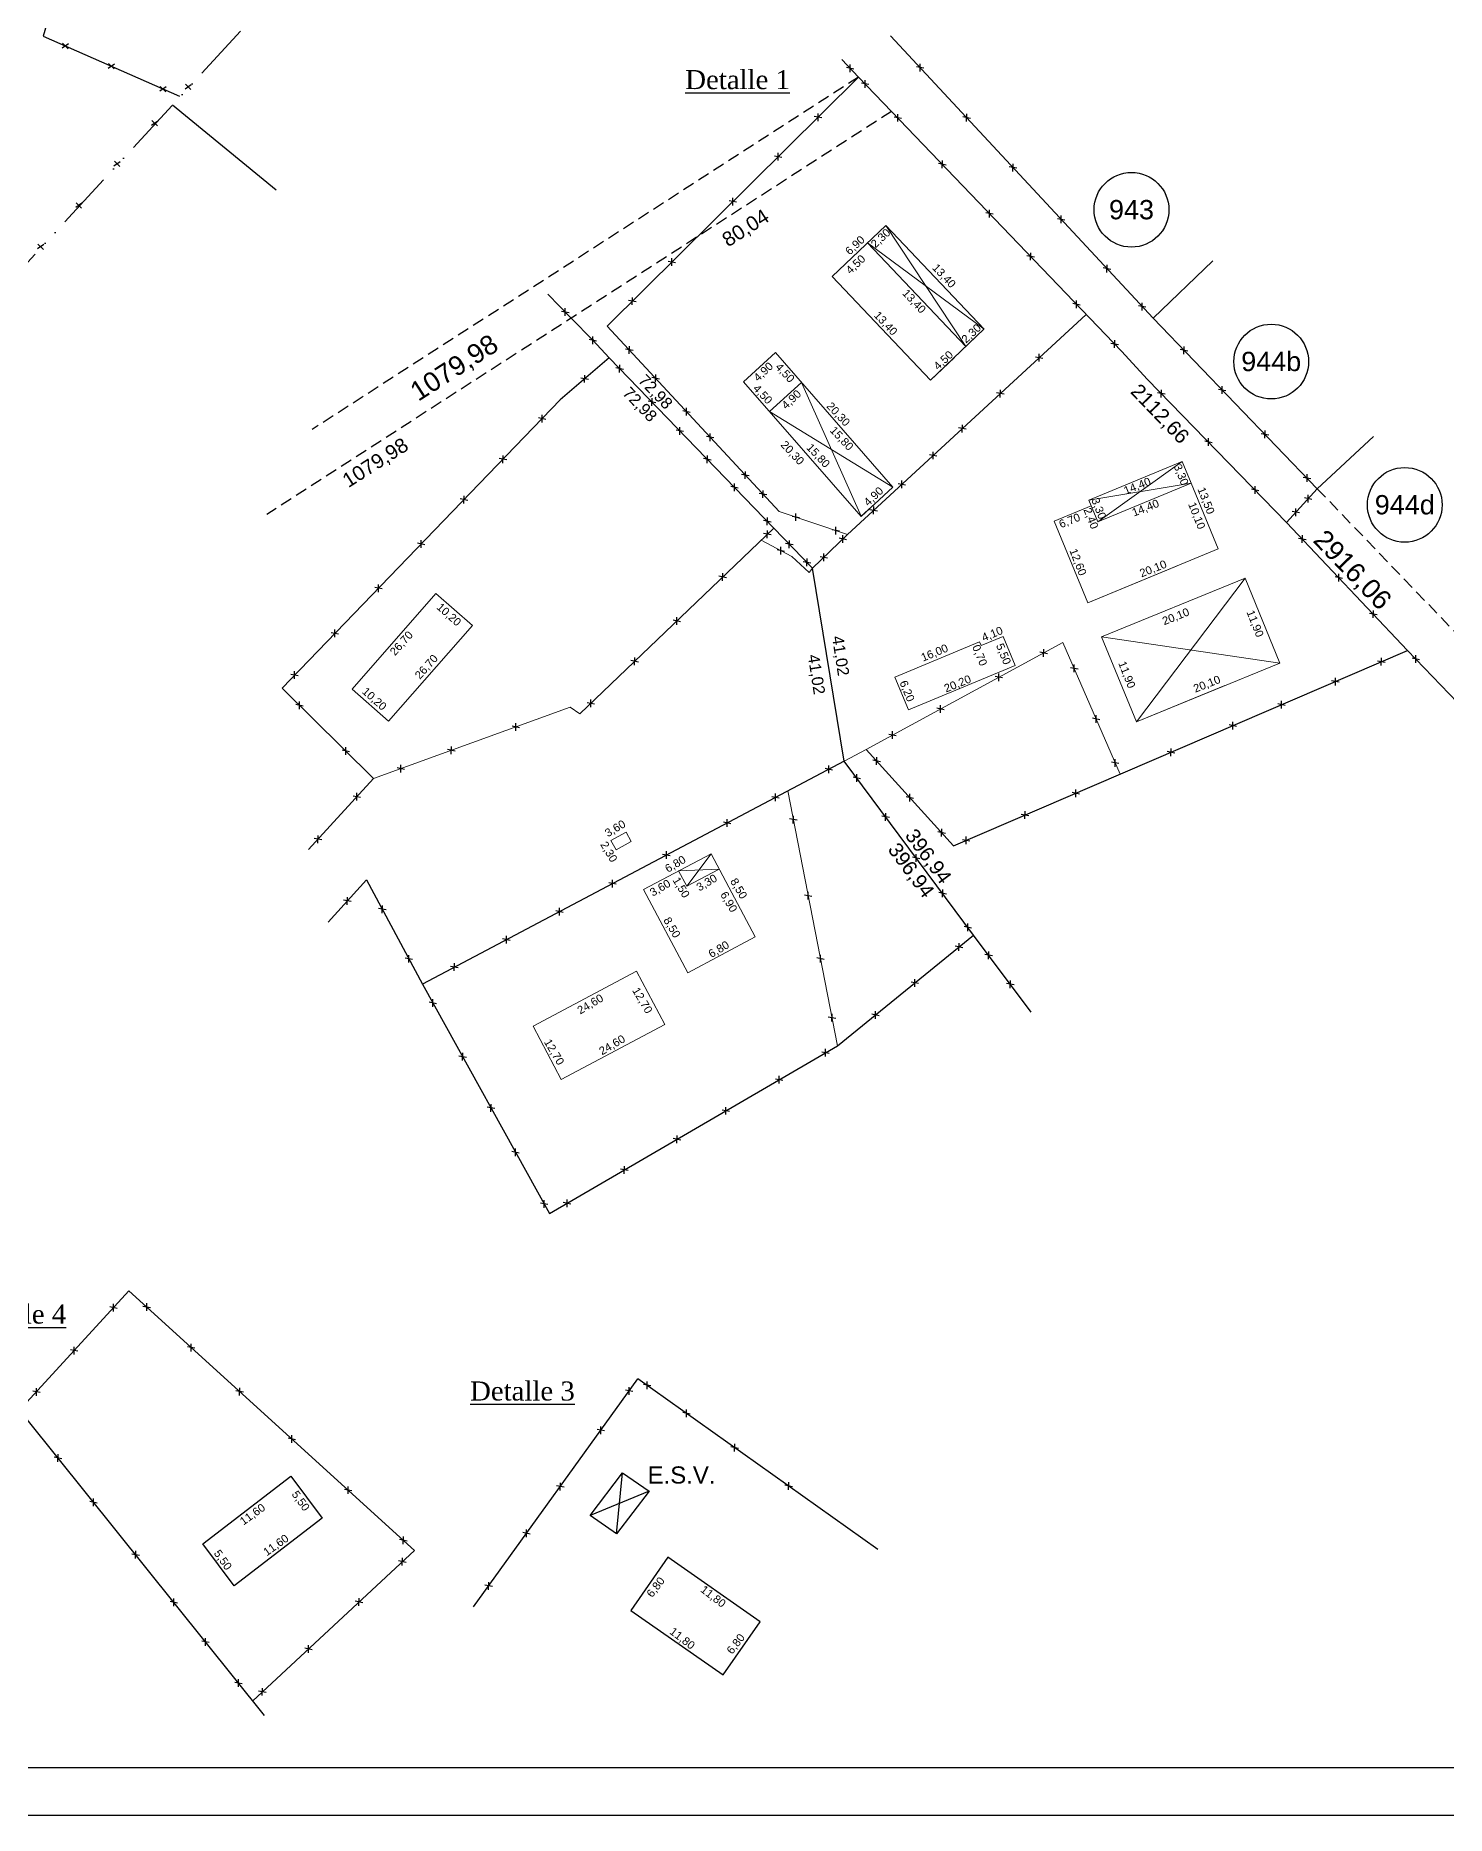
# Model space of a CAD drawing. Header units: feet. Extents: x 1554 to 7460, y 4629 to 11811.
# Drawn here: x 3037.7 to 3333.8, y 5405.3 to 5778.9 of the extents above; entities that cross this region are included whole.
import ezdxf
from ezdxf.enums import TextEntityAlignment as Align

# ---------------------------------------------------------------- set-up
doc = ezdxf.new("R2010")
doc.units = ezdxf.units.FT
doc.header["$MEASUREMENT"] = 0
doc.linetypes.add('ACAD_ISO12W100', pattern=[21, 12, -3, 0, -3, 0, -3])
doc.linetypes.add('DASHED2', pattern=[0.375, 0.25, -0.125])
doc.layers.get('0').update_dxf_attribs({"linetype": 'CONTINUOUS'})
for name, color, linetype in [('Accesiones 0', 1, 'CONTINUOUS'), ('Alambrado', 1, 'CONTINUOUS'), ('CARATULA', 7, 'CONTINUOUS'), ('CROQUIS', 2, 'CONTINUOUS'), ('Edificaciòn', 1, 'CONTINUOUS'), ('MEDICION', 2, 'CONTINUOUS'), ('Seccion', 6, 'ACAD_ISO12W100'), ('Subdivision', 5, 'CONTINUOUS')]:
    doc.layers.add(name, color=color, linetype=linetype)
doc.styles.add('ARIAL', font='arial.ttf')
doc.styles.add('Times New Roman', font='times.ttf')

msp = doc.modelspace()

# ---------------------------------------------------------------- linework, layer by layer
at = {"color": 1}
for p, q in [((3044.575, 5777.164, 0.119), (3043.265, 5776.245, 0.119)), ((3044.488, 5776.141, 0.119), (3043.352, 5777.268, 0.119)), ((3054.23, 5772.909, 0.119), (3052.92, 5771.99, 0.119)), ((3054.143, 5771.886, 0.119), (3053.007, 5773.013, 0.119)), ((3208.669, 5771.23, -2.163), (3208.696, 5772.83, -2.163)), ((3224.133, 5772.027, 0.145), (3222.563, 5772.336, 0.145)), ((3223.335, 5771.382, 0.145), (3223.361, 5772.981, 0.145)), ((3070.358, 5768.578), (3069.048, 5767.659)), ((3070.271, 5767.555), (3069.135, 5768.682)), ((3209.467, 5771.875, -2.163), (3207.898, 5772.184, -2.163)), ((3212.618, 5768.597, -2.163), (3211.048, 5768.906, -2.163)), ((3211.82, 5767.952, -2.163), (3211.846, 5769.552, -2.163)), ((3065.078, 5768.128, 0.119), (3063.768, 5767.209, 0.119)), ((3064.991, 5767.105, 0.119), (3063.855, 5768.232, 0.119)), ((3063.242, 5759.938), (3062.106, 5761.065)), ((3202.715, 5761.604, 0.276), (3201.145, 5761.913, 0.276)), ((3201.917, 5760.959, 0.276), (3201.944, 5762.559, 0.276)), ((3219.447, 5761.468, -2.163), (3217.877, 5761.777, -2.163)), ((3218.648, 5760.823, -2.163), (3218.675, 5762.423, -2.163)), ((3233.915, 5761.499, 0.145), (3232.345, 5761.808, 0.145)), ((3233.117, 5760.853, 0.145), (3233.144, 5762.453, 0.145)), ((3063.329, 5760.961), (3062.019, 5760.042)), ((3194.333, 5753.302, 0.276), (3192.763, 5753.611, 0.276)), ((3193.535, 5752.656, 0.276), (3193.561, 5754.256, 0.276)), ((3055.429, 5752.401), (3054.119, 5751.482)), ((3055.342, 5751.378), (3054.206, 5752.505)), ((3228.796, 5751.713, -2.163), (3227.226, 5752.022, -2.163)), ((3227.998, 5751.068, -2.163), (3228.024, 5752.668, -2.163)), ((3243.641, 5751.032, 0.145), (3242.071, 5751.341, 0.145)), ((3242.843, 5750.387, 0.145), (3242.869, 5751.986, 0.145)), ((3047.412, 5743.715), (3046.102, 5742.796)), ((3047.325, 5742.692), (3046.189, 5743.819)), ((3184.842, 5743.901, 0.276), (3183.272, 5744.21, 0.276)), ((3184.044, 5743.256, 0.276), (3184.071, 5744.856, 0.276)), ((3238.706, 5741.374, -2.163), (3237.136, 5741.683, -2.163)), ((3237.908, 5740.728, -2.163), (3237.934, 5742.328, -2.163)), ((3253.761, 5740.141, 0.145), (3252.191, 5740.45, 0.145)), ((3252.962, 5739.495, 0.145), (3252.989, 5741.095, 0.145)), ((3039.389, 5735.023), (3038.08, 5734.104)), ((3039.302, 5734), (3038.167, 5735.127)), ((3172.01, 5731.191, 0.276), (3170.44, 5731.5, 0.276)), ((3171.211, 5730.545, 0.276), (3171.238, 5732.145, 0.276)), ((3247.344, 5732.36, -2.163), (3245.774, 5732.669, -2.163)), ((3246.546, 5731.715, -2.163), (3246.573, 5733.315, -2.163)), ((3263.354, 5729.816, 0.145), (3261.784, 5730.125, 0.145)), ((3262.555, 5729.171, 0.145), (3262.582, 5730.771, 0.145)), ((3162.93, 5722.342, 0.276), (3162.956, 5723.942, 0.276)), ((3149.648, 5720.698, -1.775), (3148.078, 5721.007, -1.775)), ((3148.85, 5720.053, -1.775), (3148.876, 5721.653, -1.775)), ((3163.728, 5722.988, 0.276), (3162.158, 5723.297, 0.276)), ((3256.964, 5722.323, -2.163), (3255.394, 5722.632, -2.163)), ((3256.166, 5721.678, -2.163), (3256.192, 5723.278, -2.163)), ((3270.746, 5721.861, 0.145), (3269.176, 5722.17, 0.145)), ((3269.948, 5721.215, 0.145), (3269.974, 5722.815, 0.145)), ((3155.441, 5714.779, -1.887), (3153.871, 5715.088, -1.887)), ((3154.643, 5714.134, -1.887), (3154.669, 5715.734, -1.887)), ((3163.089, 5712.759, 0.241), (3161.519, 5713.068, 0.241)), ((3162.29, 5712.113, 0.241), (3162.317, 5713.713, 0.241)), ((3264.971, 5713.969, -2.163), (3263.401, 5714.278, -2.163)), ((3264.172, 5713.324, -2.163), (3264.199, 5714.924, -2.163)), ((3279.518, 5712.668, 0.145), (3277.948, 5712.977, 0.145)), ((3278.72, 5712.022, 0.145), (3278.746, 5713.622, 0.145)), ((3161.076, 5708.824, -2.006), (3159.506, 5709.133, -2.006)), ((3160.278, 5708.178, -2.006), (3160.305, 5709.778, -2.006)), ((3249.12, 5711.101), (3247.55, 5711.41)), ((3248.322, 5710.456), (3248.348, 5712.056)), ((3153.732, 5706.683, 0.166), (3152.162, 5706.992, 0.166)), ((3152.933, 5706.037, 0.166), (3152.96, 5707.637, 0.166)), ((3168.624, 5706.784, 0.198), (3167.054, 5707.093, 0.198)), ((3167.826, 5706.138, 0.198), (3167.852, 5707.738, 0.198)), ((3286.759, 5703.679, 0.145), (3286.785, 5705.279, 0.145)), ((3167.85, 5701.814, -2.032), (3166.28, 5702.123, -2.032)), ((3167.051, 5701.169, -2.032), (3167.078, 5702.769, -2.032)), ((3240.986, 5703.6), (3239.416, 5703.909)), ((3240.188, 5702.955), (3240.214, 5704.555)), ((3274.765, 5703.596, -2.163), (3273.195, 5703.905, -2.163)), ((3273.966, 5702.95, -2.163), (3273.993, 5704.55, -2.163)), ((3287.557, 5704.324, 0.145), (3285.987, 5704.633, 0.145)), ((3144.798, 5698.311, 0.166), (3143.228, 5698.62, 0.166)), ((3144, 5697.666, 0.166), (3144.027, 5699.266, 0.166)), ((3175.094, 5699.8, 0.149), (3173.524, 5700.109, 0.149)), ((3174.295, 5699.155, 0.149), (3174.322, 5700.754, 0.149)), ((3173.703, 5695.757, -2.055), (3172.133, 5696.066, -2.055)), ((3172.904, 5695.112, -2.055), (3172.931, 5696.712, -2.055)), ((3180.068, 5694.431, 0.111), (3178.498, 5694.74, 0.111)), ((3179.27, 5693.785, 0.111), (3179.296, 5695.385, 0.111)), ((3233.003, 5696.239), (3231.434, 5696.548)), ((3232.205, 5695.594), (3232.232, 5697.193)), ((3283.866, 5692.769, -2.163), (3283.892, 5694.368, -2.163)), ((3296.527, 5695.014, 0.145), (3294.957, 5695.323, 0.145)), ((3295.729, 5694.369, 0.145), (3295.755, 5695.969, 0.145)), ((3136.591, 5689.813, 0.166), (3135.021, 5690.122, 0.166)), ((3135.792, 5689.167, 0.166), (3135.819, 5690.767, 0.166)), ((3179.469, 5689.79, -2.077), (3177.899, 5690.099, -2.077)), ((3178.671, 5689.145, -2.077), (3178.697, 5690.745, -2.077)), ((3226.879, 5690.592), (3225.309, 5690.901)), ((3226.081, 5689.946), (3226.108, 5691.546)), ((3284.664, 5693.414, -2.163), (3283.094, 5693.723, -2.163)), ((3187.452, 5686.46, 0.054), (3185.882, 5686.769, 0.054)), ((3186.654, 5685.815, 0.054), (3186.68, 5687.414, 0.054)), ((3304.567, 5685.196, 0.145), (3304.594, 5686.795, 0.145)), ((3185.157, 5683.905, -2.099), (3183.587, 5684.214, -2.099)), ((3184.358, 5683.259, -2.099), (3184.385, 5684.859, -2.099)), ((3191.146, 5682.472, 0.026), (3189.577, 5682.781, 0.026)), ((3190.348, 5681.827, 0.026), (3190.375, 5683.426, 0.026)), ((3220.297, 5684.521), (3218.727, 5684.83)), ((3219.498, 5683.876), (3219.525, 5685.476)), ((3294.463, 5683.336, -2.163), (3292.893, 5683.645, -2.163)), ((3293.664, 5682.69, -2.163), (3293.691, 5684.29, -2.163)), ((3305.365, 5685.841, 0.145), (3303.795, 5686.15, 0.145)), ((3128.383, 5681.314, 0.166), (3126.813, 5681.623, 0.166)), ((3127.585, 5680.669, 0.166), (3127.611, 5682.268, 0.166)), ((3214.377, 5679.062), (3212.807, 5679.371)), ((3213.579, 5678.417), (3213.605, 5680.017)), ((3302.996, 5678.676), (3301.426, 5678.985)), ((3302.198, 5678.031), (3302.224, 5679.631)), ((3305.613, 5681.54), (3304.043, 5681.849)), ((3304.815, 5680.894), (3304.841, 5682.494)), ((3192.061, 5676.761, -2.126), (3190.491, 5677.069, -2.126)), ((3191.262, 5676.115, -2.126), (3191.289, 5677.715, -2.126)), ((3198.053, 5677.643), (3196.483, 5677.952)), ((3197.255, 5676.997), (3197.282, 5678.597)), ((3206.457, 5674.84), (3204.887, 5675.149)), ((3205.658, 5674.194), (3205.685, 5675.794)), ((3119.397, 5672.01, 0.166), (3117.828, 5672.319, 0.166)), ((3118.599, 5671.364, 0.166), (3118.626, 5672.964, 0.166)), ((3192.067, 5674.062), (3190.497, 5674.371)), ((3191.269, 5673.416), (3191.296, 5675.016)), ((3194.087, 5669.969), (3194.114, 5671.569)), ((3196.693, 5671.966, -2.144), (3195.124, 5672.275, -2.144)), ((3195.895, 5671.321, -2.144), (3195.922, 5672.921, -2.144)), ((3207.91, 5673.052), (3206.34, 5673.361)), ((3207.112, 5672.407), (3207.138, 5674.007)), ((3304.37, 5673.048, -1.855), (3302.8, 5673.357, -1.855)), ((3303.572, 5672.403, -1.855), (3303.599, 5674.003, -1.855)), ((3194.885, 5670.615), (3193.315, 5670.924)), ((3200.392, 5668.139, -2.158), (3198.822, 5668.448, -2.158)), ((3199.594, 5667.493, -2.158), (3199.621, 5669.093, -2.158)), ((3203.921, 5669.189), (3202.351, 5669.498)), ((3203.122, 5668.544), (3203.149, 5670.143)), ((3182.701, 5665.082), (3181.131, 5665.391)), ((3181.903, 5664.437), (3181.929, 5666.036)), ((3312.04, 5664.935, -1.855), (3310.47, 5665.244, -1.855)), ((3311.242, 5664.289, -1.855), (3311.269, 5665.889, -1.855)), ((3110.438, 5662.733, 0.166), (3108.868, 5663.042, 0.166)), ((3109.64, 5662.087, 0.166), (3109.667, 5663.687, 0.166)), ((3172.267, 5655.199), (3172.293, 5656.799)), ((3319.274, 5657.282, -1.855), (3317.705, 5657.591, -1.855)), ((3318.476, 5656.637, -1.855), (3318.503, 5658.237, -1.855)), ((3101.273, 5653.243, 0.166), (3099.704, 5653.552, 0.166)), ((3100.475, 5652.598, 0.166), (3100.502, 5654.197, 0.166)), ((3173.065, 5655.844), (3171.495, 5656.153)), ((3250.065, 5649.147, 0.031), (3248.495, 5649.456, 0.031)), ((3249.267, 5648.502, 0.031), (3249.293, 5650.101, 0.031)), ((3092.019, 5643.842, 0.166), (3092.046, 5645.442, 0.166)), ((3164.227, 5647.372), (3162.657, 5647.681)), ((3163.429, 5646.726), (3163.456, 5648.326)), ((3256.496, 5645.892), (3254.926, 5646.201)), ((3255.698, 5645.246), (3255.724, 5646.846)), ((3320.957, 5647.291, 0.32), (3319.387, 5647.6, 0.32)), ((3320.158, 5646.646, 0.32), (3320.185, 5648.245, 0.32)), ((3328.184, 5647.885, -1.855), (3326.614, 5648.194, -1.855)), ((3327.386, 5647.24, -1.855), (3327.412, 5648.84, -1.855)), ((3092.818, 5644.487, 0.166), (3091.248, 5644.796, 0.166)), ((3240.669, 5644.043, 0.104), (3239.099, 5644.352, 0.104)), ((3239.871, 5643.397, 0.104), (3239.897, 5644.997, 0.104)), ((3311.312, 5643.14, 0.32), (3309.742, 5643.449, 0.32)), ((3310.513, 5642.495, 0.32), (3310.54, 5644.095, 0.32)), ((3093.854, 5638.156, 0.166), (3092.284, 5638.465, 0.166)), ((3093.056, 5637.51, 0.166), (3093.083, 5639.11, 0.166)), ((3155.026, 5638.551), (3153.456, 5638.86)), ((3154.228, 5637.905), (3154.255, 5639.505)), ((3227.618, 5636.742, 0.199), (3227.645, 5638.341, 0.199)), ((3300.014, 5638.279, 0.32), (3298.444, 5638.588, 0.32)), ((3299.215, 5637.633, 0.32), (3299.242, 5639.233, 0.32)), ((3138.482, 5632.961, -0.025), (3138.509, 5634.56, -0.025)), ((3228.416, 5637.387, 0.199), (3226.847, 5637.696, 0.199)), ((3261.1, 5635.272), (3259.53, 5635.581)), ((3260.302, 5634.627), (3260.329, 5636.227)), ((3289.787, 5633.878, 0.32), (3288.217, 5634.187, 0.32)), ((3288.989, 5633.232, 0.32), (3289.015, 5634.832, 0.32)), ((3139.281, 5633.606, -0.025), (3137.711, 5633.915, -0.025)), ((3218.324, 5631.904, 0.277), (3216.754, 5632.213, 0.277)), ((3217.526, 5631.259, 0.277), (3217.552, 5632.859, 0.277)), ((3103.585, 5628.552, 0.166), (3102.015, 5628.861, 0.166)), ((3102.786, 5627.906, 0.166), (3102.813, 5629.506, 0.166)), ((3125.728, 5628.694, -0.054), (3124.158, 5629.003, -0.054)), ((3124.93, 5628.049, -0.054), (3124.956, 5629.649, -0.054)), ((3215.009, 5626.46, 0.32), (3213.439, 5626.769, 0.32)), ((3214.211, 5625.815, 0.32), (3214.237, 5627.415, 0.32)), ((3264.298, 5625.412), (3264.324, 5627.012)), ((3276.795, 5628.287, 0.32), (3275.225, 5628.596, 0.32)), ((3275.996, 5627.642, 0.32), (3276.023, 5629.241, 0.32)), ((3115.149, 5624.861, -0.077), (3113.579, 5625.17, -0.077)), ((3114.351, 5624.215, -0.077), (3114.377, 5625.815, -0.077)), ((3204.956, 5624.712, -0.723), (3203.386, 5625.021, -0.723)), ((3204.158, 5624.067, -0.723), (3204.184, 5625.667, -0.723)), ((3210.841, 5622.897, -2.886), (3209.272, 5623.206, -2.886)), ((3210.043, 5622.252, -2.886), (3210.07, 5623.851, -2.886)), ((3265.096, 5626.057), (3263.526, 5626.366)), ((3105.913, 5618.953, -0.087), (3104.344, 5619.262, -0.087)), ((3105.115, 5618.308, -0.087), (3105.142, 5619.908, -0.087)), ((3193.781, 5618.808, -0.723), (3192.211, 5619.117, -0.723)), ((3192.983, 5618.162, -0.723), (3193.009, 5619.762, -0.723)), ((3221.18, 5618.13, 0.32), (3221.207, 5619.73, 0.32)), ((3256.806, 5619.685, 0.32), (3255.237, 5619.994, 0.32)), ((3256.008, 5619.04, 0.32), (3256.035, 5620.64, 0.32)), ((3216.119, 5614.082, -2.886), (3216.145, 5615.682, -2.886)), ((3221.978, 5618.775, 0.32), (3220.409, 5619.084, 0.32)), ((3246.16, 5615.104, 0.32), (3244.59, 5615.413, 0.32)), ((3245.362, 5614.459, 0.32), (3245.389, 5616.059, 0.32)), ((3183.614, 5613.435, -0.723), (3182.044, 5613.744, -0.723)), ((3182.816, 5612.79, -0.723), (3182.842, 5614.39, -0.723)), ((3197.535, 5614.166, -0.005), (3195.965, 5614.475, -0.005)), ((3196.736, 5613.52, -0.005), (3196.763, 5615.12, -0.005)), ((3216.917, 5614.727, -2.886), (3215.347, 5615.036, -2.886)), ((3228.658, 5611.41, 0.32), (3227.088, 5611.719, 0.32)), ((3227.859, 5610.765, 0.32), (3227.886, 5612.365, 0.32)), ((3097.75, 5610.045, -0.084), (3096.18, 5610.354, -0.084)), ((3096.952, 5609.399, -0.084), (3096.979, 5610.999, -0.084)), ((3233.814, 5609.791, 0.32), (3232.244, 5610.1, 0.32)), ((3233.015, 5609.146, 0.32), (3233.042, 5610.745, 0.32)), ((3170.878, 5606.706, -0.723), (3169.308, 5607.015, -0.723)), ((3170.079, 5606.061, -0.723), (3170.106, 5607.66, -0.723)), ((3223.324, 5606.112, -2.886), (3221.754, 5606.421, -2.886)), ((3222.526, 5605.467, -2.886), (3222.553, 5607.066, -2.886)), ((3159.572, 5600.732, -0.723), (3158.002, 5601.041, -0.723)), ((3158.773, 5600.087, -0.723), (3158.8, 5601.686, -0.723)), ((3103.913, 5597.09, -0.006), (3102.343, 5597.399, -0.006)), ((3103.115, 5596.445, -0.006), (3103.142, 5598.045, -0.006)), ((3200.654, 5598.169, -0.016), (3199.084, 5598.478, -0.016)), ((3199.856, 5597.524, -0.016), (3199.883, 5599.123, -0.016)), ((3228.858, 5598.671, -2.886), (3227.288, 5598.98, -2.886)), ((3228.06, 5598.026, -2.886), (3228.086, 5599.626, -2.886)), ((3111.252, 5595.345, -0.002), (3109.682, 5595.654, -0.002)), ((3110.454, 5594.7, -0.002), (3110.481, 5596.3, -0.002)), ((3148.432, 5594.846, -0.723), (3146.862, 5595.155, -0.723)), ((3147.634, 5594.201, -0.723), (3147.66, 5595.8, -0.723)), ((3137.292, 5588.96, -0.723), (3135.722, 5589.269, -0.723)), ((3136.494, 5588.314, -0.723), (3136.52, 5589.914, -0.723)), ((3234.167, 5591.532, -2.886), (3232.597, 5591.841, -2.886)), ((3233.369, 5590.886, -2.886), (3233.396, 5592.486, -2.886)), ((3116.016, 5584.292, -0.002), (3116.042, 5585.892, -0.002)), ((3202.43, 5584.324, -0.026), (3202.457, 5585.923, -0.026)), ((3232.302, 5587.414, -0.089), (3230.732, 5587.723, -0.089)), ((3231.503, 5586.768, -0.089), (3231.53, 5588.368, -0.089)), ((3238.524, 5585.694, -2.886), (3236.954, 5586.003, -2.886)), ((3237.726, 5585.049, -2.886), (3237.752, 5586.649, -2.886)), ((3116.814, 5584.938, -0.002), (3115.244, 5585.247, -0.002)), ((3126.373, 5583.191, -0.723), (3124.804, 5583.5, -0.723)), ((3125.575, 5582.545, -0.723), (3125.602, 5584.145, -0.723)), ((3203.228, 5584.969, -0.026), (3201.658, 5585.278, -0.026)), ((3223.038, 5579.881, -0.089), (3221.468, 5580.19, -0.089)), ((3222.24, 5579.236, -0.089), (3222.266, 5580.835, -0.089)), ((3243.079, 5579.6, -2.886), (3241.509, 5579.909, -2.886)), ((3242.281, 5578.954, -2.886), (3242.307, 5580.554, -2.886)), ((3121.857, 5575.648, -0.002), (3120.287, 5575.957, -0.002)), ((3121.059, 5575.003, -0.002), (3121.085, 5576.603, -0.002)), ((3205.647, 5572.567, -0.036), (3204.077, 5572.876, -0.036)), ((3204.848, 5571.922, -0.036), (3204.875, 5573.521, -0.036)), ((3214.763, 5573.152, -0.089), (3213.193, 5573.461, -0.089)), ((3213.965, 5572.506, -0.089), (3213.991, 5574.106, -0.089)), ((3128.108, 5564.369, -0.002), (3126.538, 5564.678, -0.002)), ((3127.31, 5563.724, -0.002), (3127.337, 5565.324, -0.002)), ((3204.282, 5565.21, -0.089), (3202.712, 5565.519, -0.089)), ((3203.484, 5564.564, -0.089), (3203.511, 5566.164, -0.089)), ((3194.565, 5559.551, -0.089), (3192.995, 5559.86, -0.089)), ((3193.767, 5558.906, -0.089), (3193.793, 5560.505, -0.089)), ((3134.05, 5553.648, -0.002), (3132.48, 5553.957, -0.002)), ((3133.252, 5553.002, -0.002), (3133.279, 5554.602, -0.002)), ((3183.368, 5553.031, -0.089), (3181.798, 5553.34, -0.089)), ((3182.57, 5552.385, -0.089), (3182.596, 5553.985, -0.089)), ((3139.216, 5544.327, -0.002), (3137.646, 5544.636, -0.002)), ((3138.418, 5543.682, -0.002), (3138.445, 5545.281, -0.002)), ((3173.093, 5547.048, -0.089), (3171.524, 5547.357, -0.089)), ((3172.295, 5546.402, -0.089), (3172.322, 5548.002, -0.089)), ((3162.06, 5540.623, -0.089), (3160.49, 5540.932, -0.089)), ((3161.262, 5539.977, -0.089), (3161.289, 5541.577, -0.089)), ((3145.222, 5533.491, -0.002), (3143.652, 5533.8, -0.002)), ((3144.424, 5532.845, -0.002), (3144.45, 5534.445, -0.002)), ((3150.025, 5533.614, -0.089), (3148.455, 5533.923, -0.089)), ((3149.227, 5532.969, -0.089), (3149.253, 5534.569, -0.089)), ((3054.819, 5511.72, 203.94), (3053.249, 5512.029, 203.94)), ((3054.021, 5511.074, 203.94), (3054.048, 5512.674, 203.94)), ((3061.791, 5511.832, 203.847), (3060.221, 5512.141, 203.847)), ((3060.993, 5511.186, 203.847), (3061.019, 5512.786, 203.847)), ((3045.776, 5502.064, 204.201), (3045.803, 5503.663, 204.201)), ((3071.131, 5503.341, 203.871), (3069.561, 5503.65, 203.871)), ((3070.333, 5502.695, 203.871), (3070.36, 5504.295, 203.871)), ((3046.575, 5502.709, 204.201), (3045.005, 5503.018, 204.201)), ((3166.025, 5494.777, 202.836), (3166.052, 5496.377, 202.836)), ((3038.637, 5494.033, 204.452), (3037.067, 5494.342, 204.452)), ((3037.839, 5493.388, 204.452), (3037.865, 5494.987, 204.452)), ((3081.292, 5494.103, 203.897), (3079.723, 5494.412, 203.897)), ((3080.494, 5493.457, 203.897), (3080.521, 5495.057, 203.897)), ((3163.078, 5494.234, 202.849), (3161.508, 5494.543, 202.849)), ((3162.28, 5493.589, 202.849), (3162.307, 5495.189, 202.849)), ((3166.823, 5495.422, 202.836), (3165.253, 5495.731, 202.836)), ((3175.108, 5489.523, 202.809), (3173.538, 5489.832, 202.809)), ((3174.309, 5488.878, 202.809), (3174.336, 5490.478, 202.809)), ((3091.465, 5483.484, 203.926), (3091.491, 5485.084, 203.926)), ((3157.122, 5485.974, 202.872), (3155.552, 5486.283, 202.872)), ((3156.324, 5485.328, 202.872), (3156.35, 5486.928, 202.872)), ((3042.356, 5479.504, 204.03), (3042.382, 5481.104, 204.03)), ((3092.263, 5484.129, 203.926), (3090.693, 5484.438, 203.926)), ((3185.217, 5482.324, 202.777), (3183.648, 5482.633, 202.777)), ((3184.419, 5481.679, 202.777), (3184.446, 5483.279, 202.777)), ((3043.154, 5480.15, 204.03), (3041.584, 5480.459, 204.03)), ((3104.064, 5473.401, 203.956), (3102.494, 5473.71, 203.956)), ((3103.266, 5472.755, 203.956), (3103.292, 5474.355, 203.956)), ((3148.604, 5474.16, 202.906), (3147.034, 5474.469, 202.906)), ((3147.806, 5473.514, 202.906), (3147.832, 5475.114, 202.906)), ((3196.536, 5474.265, 202.741), (3194.966, 5474.574, 202.741)), ((3195.738, 5473.619, 202.741), (3195.764, 5475.219, 202.741)), ((3050.616, 5470.851, 204.034), (3049.046, 5471.16, 204.034)), ((3049.818, 5470.205, 204.034), (3049.844, 5471.805, 204.034)), ((3115.654, 5462.864, 203.986), (3114.084, 5463.173, 203.986)), ((3114.855, 5462.219, 203.986), (3114.882, 5463.819, 203.986)), ((3141.513, 5464.325, 202.934), (3139.943, 5464.634, 202.934)), ((3140.715, 5463.68, 202.934), (3140.741, 5465.279, 202.934)), ((3059.457, 5459.832, 204.038), (3057.888, 5460.141, 204.038)), ((3058.659, 5459.186, 204.038), (3058.686, 5460.786, 204.038)), ((3115.459, 5458.404, 203.996), (3113.889, 5458.713, 203.996)), ((3114.66, 5457.759, 203.996), (3114.687, 5459.359, 203.996)), ((3133.567, 5453.305, 202.965), (3131.998, 5453.614, 202.965)), ((3132.769, 5452.66, 202.965), (3132.796, 5454.26, 202.965)), ((3067.473, 5449.842, 204.042), (3065.903, 5450.151, 204.042)), ((3066.675, 5449.197, 204.042), (3066.701, 5450.797, 204.042)), ((3106.337, 5449.919, 204.012), (3104.767, 5450.228, 204.012)), ((3105.538, 5449.273, 204.012), (3105.565, 5450.873, 204.012)), ((3074.133, 5441.542, 204.045), (3072.563, 5441.851, 204.045)), ((3073.335, 5440.897, 204.045), (3073.362, 5442.497, 204.045)), ((3095.748, 5440.069, 204.03), (3094.178, 5440.378, 204.03)), ((3094.95, 5439.423, 204.03), (3094.976, 5441.023, 204.03)), ((3081.066, 5432.902, 204.048), (3079.496, 5433.211, 204.048)), ((3080.268, 5432.257, 204.048), (3080.294, 5433.857, 204.048)), ((3086.066, 5431.062, 204.046), (3084.496, 5431.371, 204.046)), ((3085.268, 5430.417, 204.046), (3085.294, 5432.017, 204.046))]:
    msp.add_line(p, q, dxfattribs=at)
at = {"color": 3}
for centre in [(3267.723, 5742.323, -2.769), (3297.052, 5710.458, -2.769), (3325.09, 5680.385, -2.769)]:
    msp.add_circle(centre, 7.845, dxfattribs=at)
at = {"layer": 'Alambrado'}
for p, q in [((3060.052, 5849.819, 0.119), (3039.267, 5778.756, 0.119)), ((3039.267, 5778.756, 0.119), (3067.882, 5766.144, 0.119)), ((3210.447, 5770.194, 0.276), (3157.668, 5717.917, 0.276)), ((3210.447, 5770.194, -2.163), (3217.378, 5762.982, -2.163)), ((3145.178, 5724.617, 0.166), (3150.109, 5719.579, -2.432)), ((3158.076, 5711.27, 0.166), (3147.817, 5702.404, 0.166)), ((3147.817, 5702.404, 0.166), (3089.408, 5641.924, 0.166)), ((3300.271, 5676.708), (3306.725, 5683.77)), ((3230.376, 5608.804, 0.32), (3325.69, 5649.82, 0.32)), ((3089.408, 5641.924, 0.166), (3108.641, 5622.941, 0.166)), ((3207.427, 5626.587, -0.723), (3118.862, 5579.791, -0.723)), ((3212.01, 5629.055, 0.32), (3230.376, 5608.804, 0.32)), ((3094.968, 5608.019, -0.083), (3108.641, 5622.941, -0.089)), ((3099.103, 5592.79, -0.009), (3107.154, 5601.7, -0.002)), ((3107.154, 5601.7, -0.002), (3118.862, 5579.791, -0.002)), ((3206.011, 5566.828, -0.089), (3234.588, 5590.066, -0.089)), ((3118.862, 5579.791, -0.002), (3145.557, 5531.624, -0.002)), ((3145.557, 5531.624, -0.089), (3206.011, 5566.828, -0.089)), ((3057.256, 5515.396, 203.838), (3034.324, 5490.331, 204.564)), ((3117.195, 5460.904, 203.992), (3057.256, 5515.396, 203.838)), ((3085.751, 5426.24, 204.051), (3025.439, 5501.403, 204.022)), ((3129.596, 5449.041, 202.977), (3164.13, 5496.936, 202.842)), ((3214.475, 5461.086, 202.681), (3164.13, 5496.936, 202.842)), ((3083.263, 5429.34, 204.05), (3117.195, 5460.904, 203.992))]:
    msp.add_line(p, q, dxfattribs=at)
at = {"layer": 'Alambrado', "color": 2}
for p, q in [((3272.261, 5719.54, 0.145), (3217.147, 5778.855, 0.145)), ((3306.725, 5683.77, 0.145), (3272.261, 5719.54, 0.145))]:
    msp.add_line(p, q, dxfattribs=at)
at = {"layer": 'Alambrado', "lineweight": 0}
for p, q in [((3258.136, 5720.294), (3208.126, 5674.176)), ((3193.748, 5678.971), (3157.668, 5717.917, 0.276)), ((3208.126, 5674.176), (3193.748, 5678.971)), ((3192.633, 5675.511), (3151.927, 5636.487)), ((3196.412, 5669.546), (3189.969, 5672.956)), ((3200.789, 5667.071), (3208.126, 5674.176)), ((3200.03, 5666.194), (3196.412, 5669.546)), ((3200.789, 5667.071), (3200.03, 5666.194)), ((3253.343, 5651.509), (3212.01, 5629.055, 0.32)), ((3265.336, 5623.848), (3253.343, 5651.509)), ((3149.926, 5637.903), (3108.641, 5622.941, -0.089)), ((3151.927, 5636.487), (3149.926, 5637.903)), ((3212.01, 5629.055, 0.32), (3207.427, 5626.587, 0.225)), ((3206.011, 5566.828, -0.04), (3195.571, 5620.365))]:
    msp.add_line(p, q, dxfattribs=at)
at = {"layer": 'Alambrado', "color": 2, "linetype": 'DASHED2', "ltscale": 10}
msp.add_line((3306.725, 5683.77), (3346.129, 5642.768, 0.045), dxfattribs=at)
at = {"layer": 'CARATULA', "color": 8, "linetype": 'Continuous'}
msp.add_line((3523.344, 5415.281), (2743.344, 5415.281), dxfattribs=at)
at = {"layer": 'CARATULA', "color": 1, "linetype": 'Continuous'}
msp.add_line((3703.344, 5405.281), (2703.344, 5405.281), dxfattribs=at)
at = {"layer": 'Edificaciòn', "lineweight": 0}
for p, q in [((3216.141, 5739.002), (3204.912, 5728.322)), ((3216.141, 5739.002), (3236.77, 5717.235)), ((3216.141, 5739.002), (3232.94, 5713.606)), ((3212.311, 5735.373), (3232.94, 5713.606)), ((3212.318, 5735.366), (3236.77, 5717.235)), ((3204.912, 5728.322), (3225.541, 5706.555)), ((3225.541, 5706.555), (3236.762, 5717.248)), ((3192.978, 5712.359), (3186.303, 5706.24)), ((3192.978, 5712.359), (3217.637, 5684.087)), ((3225.541, 5706.555), (3230.536, 5711.315)), ((3186.303, 5706.24), (3210.961, 5677.968)), ((3198.444, 5706.091), (3191.769, 5699.973)), ((3198.444, 5706.091), (3210.973, 5677.98)), ((3217.637, 5684.087), (3191.769, 5699.973)), ((3278.371, 5689.517), (3258.761, 5681.388)), ((3278.371, 5689.517), (3260.64, 5676.833)), ((3280.25, 5684.962), (3278.371, 5689.517)), ((3217.637, 5684.087), (3210.961, 5677.968)), ((3258.761, 5681.388), (3280.25, 5684.962)), ((3260.64, 5676.833), (3280.25, 5684.962)), ((3285.951, 5671.144), (3280.25, 5684.962)), ((3214.586, 5681.29), (3210.973, 5677.98)), ((3251.494, 5676.968), (3259.267, 5680.161)), ((3260.64, 5676.833), (3258.761, 5681.388)), ((3258.579, 5659.797), (3251.494, 5676.968)), ((3285.951, 5671.144), (3258.579, 5659.797)), ((3277.146, 5667.494), (3258.579, 5659.797)), ((3291.568, 5665.007), (3261.441, 5652.654)), ((3291.568, 5665.007), (3268.75, 5634.815)), ((3298.878, 5647.169), (3291.568, 5665.007)), ((3121.719, 5661.754), (3104.118, 5641.678)), ((3129.389, 5655.03), (3121.719, 5661.754)), ((3111.787, 5634.953), (3129.389, 5655.03)), ((3240.761, 5652.76), (3236.163, 5650.847)), ((3243.291, 5646.664), (3240.761, 5652.76)), ((3235.841, 5651.623), (3218.059, 5644.225)), ((3236.163, 5650.847), (3235.841, 5651.623)), ((3261.441, 5652.654), (3268.75, 5634.815)), ((3261.441, 5652.654), (3298.878, 5647.169)), ((3220.911, 5637.354), (3243.291, 5646.664)), ((3268.75, 5634.815), (3298.878, 5647.169)), ((3104.118, 5641.678), (3111.787, 5634.953)), ((3218.059, 5644.225), (3220.911, 5637.354)), ((3268.75, 5634.815), (3287.347, 5642.441)), ((3161.647, 5611.664), (3158.448, 5609.907)), ((3162.731, 5609.692), (3161.647, 5611.664)), ((3158.448, 5609.907), (3159.531, 5607.935)), ((3159.531, 5607.935), (3162.731, 5609.692)), ((3165.311, 5599.623), (3179.469, 5607.137)), ((3179.469, 5607.137), (3174.365, 5600.323)), ((3179.469, 5607.137), (3188.74, 5589.672)), ((3181.17, 5603.934), (3172.665, 5603.526)), ((3172.665, 5603.526), (3174.365, 5600.323)), ((3174.365, 5600.323), (3181.17, 5603.934)), ((3174.581, 5582.158), (3165.311, 5599.623)), ((3188.74, 5589.672), (3174.581, 5582.158)), ((3163.849, 5582.479), (3142.106, 5570.971)), ((3169.759, 5571.295), (3163.849, 5582.479)), ((3142.106, 5570.971), (3148.017, 5559.786)), ((3148.017, 5559.786), (3169.759, 5571.295))]:
    msp.add_line(p, q, dxfattribs=at)
at = {"layer": 'Edificaciòn'}
for p, q in [((3154.058, 5468.239, 203.28), (3160.91, 5477.221, 203.256)), ((3159.606, 5464.355, 203.234), (3160.91, 5477.221, 203.256)), ((3160.91, 5477.221, 203.256), (3166.458, 5473.337, 203.21)), ((3072.767, 5462.306, 0.562), (3091.23, 5476.519, 0.562)), ((3091.23, 5476.519, 0.562), (3097.802, 5467.698, 0.562)), ((3166.458, 5473.337, 203.21), (3154.058, 5468.239, 203.28)), ((3166.458, 5473.337, 203.21), (3159.606, 5464.355, 203.234)), ((3097.802, 5467.698, 0.562), (3079.339, 5453.485, 0.562)), ((3159.606, 5464.355, 203.234), (3154.058, 5468.239, 203.28)), ((3079.339, 5453.485, 0.562), (3072.767, 5462.306, 0.562)), ((3170.425, 5459.463, 0.562), (3162.652, 5448.304, 0.562)), ((3189.768, 5445.943, 0.562), (3170.425, 5459.463, 0.562)), ((3162.652, 5448.304, 0.562), (3181.995, 5434.784, 0.562)), ((3181.995, 5434.784, 0.562), (3189.768, 5445.943, 0.562))]:
    msp.add_line(p, q, dxfattribs=at)
at = {"layer": 'Seccion'}
msp.add_line((3224.331, 5935.726, -0.097), (2751.732, 5422.728, 0.002), dxfattribs=at)
at = {"layer": 'Subdivision', "color": 2}
for p, q in [((3206.918, 5773.865, -2.163), (3210.447, 5770.194, -2.163)), ((3066.435, 5764.384, -0.097), (3088.154, 5746.493, -49.964)), ((3284.819, 5731.586, -37.518), (3272.261, 5719.54, 0.145)), ((3318.531, 5694.706, -76.897), (3306.725, 5683.77))]:
    msp.add_line(p, q, dxfattribs=at)
at = {"layer": 'Subdivision', "color": 2, "linetype": 'DASHED2', "ltscale": 10}
msp.add_line((3210.447, 5770.194, -1.887), (3095.756, 5696.217, -2.237), dxfattribs=at)
at = {"layer": 'Subdivision', "linetype": 'DASHED2', "ltscale": 10}
msp.add_line((3217.366, 5762.975, -2.163), (3086.249, 5678.375, -2.688), dxfattribs=at)
at = {"layer": 'Subdivision'}
for p, q in [((3217.366, 5762.975, -2.163), (3265.607, 5712.641, -2.163)), ((3154.765, 5715.042, -1.887), (3154.656, 5714.934, -1.887)), ((3265.607, 5712.641, -2.163), (3271.098, 5706.715, -2.163)), ((3271.098, 5706.715, -2.163), (3300.271, 5676.708, -2.163)), ((3300.271, 5676.708, -1.855), (3325.69, 5649.82, -1.855)), ((3325.69, 5649.82, -1.855), (3337.919, 5637.083, -1.855))]:
    msp.add_line(p, q, dxfattribs=at)
at = {"layer": 'Subdivision', "color": 3}
for p, q in [((3150.109, 5719.579, -1.997), (3154.656, 5714.934, -1.997)), ((3154.656, 5714.934, -1.997), (3158.076, 5711.27, -1.997)), ((3207.427, 5626.587, -1.938), (3200.789, 5667.071, -2.163)), ((3234.588, 5590.066, -2.886), (3207.427, 5626.587, -2.886)), ((3246.672, 5573.896, -2.886), (3234.588, 5590.066, -2.886))]:
    msp.add_line(p, q, dxfattribs=at)
at = {"layer": 'Subdivision', "color": 3, "lineweight": 0}
msp.add_line((3158.076, 5711.27, -1.997), (3200.789, 5667.071, -2.163), dxfattribs=at)

# ---------------------------------------------------------------- texts
at = {"color": 1, "insert": (3173.276, 5476.717, 0.562), "char_height": 3.6, "attachment_point": 5, "style": 'ARIAL'}
msp.add_mtext('E.S.V.', dxfattribs=at)
at = {"layer": 'Accesiones 0', "char_height": 1.68, "attachment_point": 5, "style": 'ARIAL'}
for s, insert, rotation in [('6,90', (3209.774, 5734.77), 43.17474), ('2,30', (3215.165, 5736.251), 43.17474), ('4,50', (3209.91, 5730.765), 43.17474), ('13,40', (3228.282, 5728.366), 313.17474), ('13,40', (3221.999, 5723.026), 313.17474), ('13,40', (3216.025, 5718.393), 313.17474), ('2,30', (3234.193, 5716.269), 43.17474), ('4,50', (3228.326, 5710.627), 43.17474), ('4,90', (3190.54, 5708.22), 43.17474), ('4,50', (3194.888, 5708.013), 313.17474), ('4,50', (3190.222, 5703.503), 313.17474), ('4,90', (3196.422, 5702.405), 43.17474), ('20,30', (3206.079, 5699.329), 313.17474), ('15,80', (3206.79, 5694.228), 313.17474), ('20,30', (3196.456, 5691.217), 313.17474), ('15,80', (3201.864, 5690.628), 313.17474), ('3,30', (3278.024, 5686.675), 291.60825), ('4,90', (3213.664, 5682.057), 43.17474), ('14,40', (3268.973, 5684.224), 21.60825), ('13,50', (3283.257, 5681.22), 291.60825), ('2,40', (3259.086, 5677.51), 291.60825), ('3,30', (3260.728, 5679.572), 291.60825), ('14,40', (3270.712, 5679.625), 21.60825), ('10,10', (3281.301, 5678.063), 291.60825), ('6,70', (3254.778, 5676.942), 21.60825), ('12,60', (3256.365, 5668.324), 291.60825), ('20,10', (3272.309, 5666.87), 21.60825), ('10,20', (3124.36, 5657.256), 318.16066), ('20,10', (3277.064, 5656.83, -17.002), 21.60825), ('11,90', (3293.552, 5655.413, -17.002), 291.60825), ('26,70', (3114.571, 5651.242), 48.16066), ('4,10', (3238.542, 5653.161), 22.27181), ('16,00', (3226.425, 5649.214), 22.27181), ('0,70', (3235.743, 5648.753), 292.27181), ('5,50', (3240.74, 5649.034), 292.27181), ('26,70', (3119.808, 5646.303), 48.16066), ('11,90', (3266.629, 5644.681, -17.002), 291.60825), ('10,20', (3108.706, 5639.552), 318.16066), ('6,20', (3220.493, 5641.254), 292.27181), ('20,20', (3231.261, 5642.722), 22.27181), ('20,10', (3283.599, 5642.66, -17.002), 21.60825), ('3,60', (3159.409, 5612.341, 0.562), 30.71046), ('2,30', (3157.908, 5607.486, -0.089), 300.71046), ('6,80', (3172.037, 5604.871), 30.71046), ('3,60', (3168.851, 5599.865), 30.71046), ('1,50', (3173.085, 5600.005), 300.71046), ('3,30', (3178.623, 5600.965), 30.71046), ('8,50', (3185.163, 5599.778), 300.71046), ('6,90', (3183.078, 5596.975), 300.71046), ('8,50', (3171.148, 5591.602), 300.71046), ('6,80', (3181.151, 5586.974), 30.71046), ('12,70', (3164.939, 5576.289), 300.71046), ('24,60', (3154.183, 5575.467), 30.71046), ('12,70', (3146.416, 5565.46), 300.71046), ('24,60', (3158.763, 5566.9), 30.71046), ('5,50', (3093.222, 5471.234, 10.732), 305.57508), ('11,60', (3083.291, 5468.37, 10.732), 35.57508), ('11,60', (3088.205, 5461.916, 10.732), 35.57508), ('5,50', (3076.878, 5458.836, 10.732), 305.57508), ('6,80', (3167.949, 5453.113, 0.562), 52.56753), ('11,80', (3179.843, 5451.13, 0.562), 322.56753), ('11,80', (3173.355, 5442.328, 0.562), 322.56753), ('6,80', (3184.752, 5441.206, 0.562), 52.56753)]:
    msp.add_mtext(s, dxfattribs=dict(at, insert=insert, rotation=rotation))
at = {"layer": 'CROQUIS', "style": 'Times New Roman'}
for s, p in [('%%UDetalle 1', (3185.037, 5767.655)), ('%%UDetalle 4', (3033.113, 5508.521, 10.732)), ('%%UDetalle 3', (3139.867, 5492.372, 0.562))]:
    msp.add_text(s, height=4, dxfattribs=at).set_placement(p, align=Align.CENTER)
at = {"layer": 'MEDICION', "color": 2, "attachment_point": 1, "style": 'ARIAL'}
for s, insert, char_height, width, rotation in [('80,04', (3181.391, 5736.956, -2.769), 3.0386, 7.97874, 32.6489), ('72,98', (3162.489, 5705.392, -85.586), 2.4309, 6.38299, 313.85279), ('72,98', (3165.766, 5708.043, -5.78), 2.4309, 6.38299, 313.85279), ('2112,66', (3269.522, 5706.123, -101.716), 3.0386, 7.97874, 313.85279), ('1079,98', (3101.691, 5686.425, -2.769), 3.0386, 7.97874, 32.6489), ('41,02', (3207.231, 5653.087, 77.037), 2.4309, 6.38299, 278.85536), ('41,02', (3202.162, 5649.174, 77.037), 2.4309, 6.38299, 278.85536), ('396,94', (3222.484, 5612.754, -2.769), 3.0386, 7.97874, 306.42514), ('396,94', (3218.874, 5609.821, -2.769), 3.0386, 7.97874, 306.42514)]:
    msp.add_mtext(s, dxfattribs=dict(at, insert=insert, char_height=char_height, width=width, rotation=rotation))
at = {"layer": 'MEDICION', "color": 3, "char_height": 4.0514, "width": 7.97874, "attachment_point": 5, "style": 'ARIAL'}
for s, insert in [('943', (3267.723, 5742.323, -2.769)), ('944b', (3297.052, 5710.458, -2.769)), ('944d', (3325.09, 5680.385, -2.769))]:
    msp.add_mtext(s, dxfattribs=dict(at, insert=insert))
at = {"layer": 'MEDICION', "color": 3, "char_height": 4.0514, "width": 7.97874, "attachment_point": 1, "style": 'ARIAL'}
for s, insert, rotation in [('1079,98', (3115.81, 5705.4, 96.943), 32.78538), ('2916,06', (3308.563, 5675.571, -1.855), 313.82122)]:
    msp.add_mtext(s, dxfattribs=dict(at, insert=insert, rotation=rotation))

doc.saveas('drawing.dxf')
